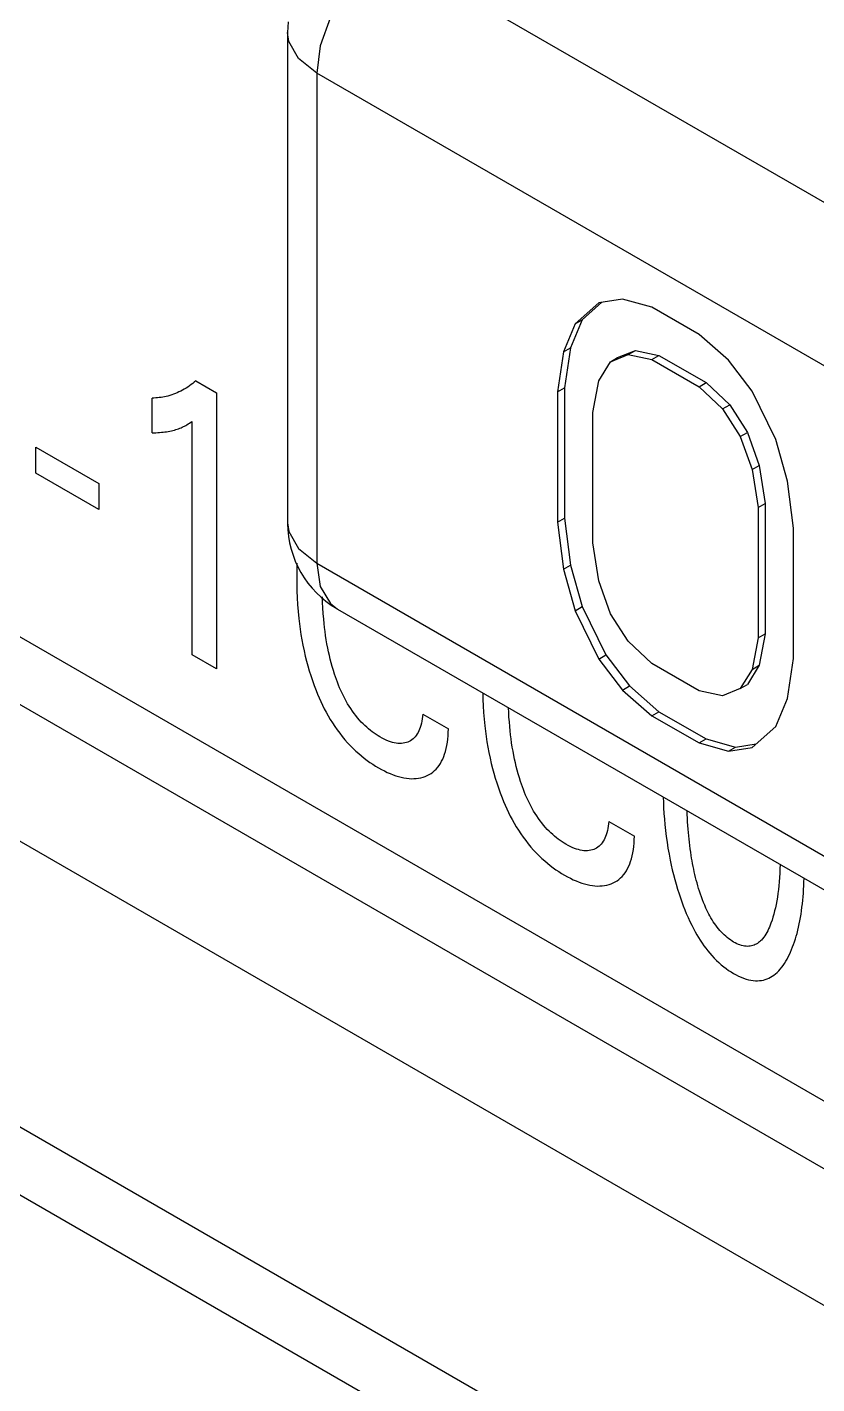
# Model space of a CAD drawing. Extents: x 0 to 420, y 0 to 297.
# Drawn here: x 203.15 to 207.09, y 122.09 to 128.87 of the extents above; entities that cross this region are included whole.
import ezdxf

# ---------------------------------------------------------------- set-up
doc = ezdxf.new("R2010")
doc.units = 0
doc.header["$LTSCALE"] = 23.1
doc.layers.add('40000_ISO', color=7, linetype='CONTINUOUS')

msp = doc.modelspace()

# ---------------------------------------------------------------- linework, layer by layer
at = {"layer": '40000_ISO', "color": 7, "linetype": 'CONTINUOUS'}
for p, q in [((164.8545, 147.9124), (213.9987, 119.5397)), ((165.0612, 147.4549), (214.2058, 119.0819)), ((220.0091, 113.62), (170.8649, 141.9927)), ((171.072, 141.5349), (220.2162, 113.1622)), ((209.8974, 126.3983), (204.9477, 129.256)), ((204.4504, 128.8995), (204.4477, 128.8476)), ((204.6617, 128.9226), (204.6114, 128.7798)), ((204.4477, 128.8477), (204.4477, 126.3982)), ((204.4538, 128.8026), (204.4477, 128.8476)), ((204.5022, 128.7167), (204.4538, 128.8026)), ((204.6114, 128.7798), (204.5941, 128.6436)), ((204.5941, 128.6436), (204.5022, 128.7167)), ((209.5439, 125.7859), (204.5941, 128.6436)), ((204.5941, 128.6436), (204.5941, 126.1941)), ((206.0025, 127.4961), (205.8846, 127.3904)), ((206.0178, 127.4986), (205.92, 127.4108)), ((206.1203, 127.5149), (206.0025, 127.4961)), ((206.2676, 127.4733), (206.1203, 127.5149)), ((206.5033, 127.3372), (206.2676, 127.4733)), ((205.92, 127.4108), (205.861, 127.2711)), ((205.8846, 127.3904), (205.92, 127.4108)), ((205.8846, 127.3904), (205.8257, 127.2507)), ((206.6506, 127.2088), (206.5033, 127.3372)), ((205.8257, 127.2507), (205.861, 127.2711)), ((205.861, 127.2711), (205.8316, 127.071)), ((205.8257, 127.2507), (205.7962, 127.0506)), ((206.0025, 127.1052), (206.0614, 127.2015)), ((206.0614, 127.2015), (206.1498, 127.2373)), ((206.0614, 127.2015), (206.0967, 127.2219)), ((206.0967, 127.2219), (206.1851, 127.2577)), ((206.1498, 127.2373), (206.1851, 127.2577)), ((206.1498, 127.2373), (206.2676, 127.2127)), ((206.1851, 127.2577), (206.303, 127.2331)), ((206.2676, 127.2127), (206.303, 127.2331)), ((206.2676, 127.2127), (206.5033, 127.0766)), ((206.303, 127.2331), (206.5387, 127.0971)), ((206.7685, 127.0539), (206.6506, 127.2088)), ((203.9406, 127.0694), (203.9318, 127.0641)), ((203.9492, 127.075), (203.9406, 127.0694)), ((203.9576, 127.0808), (203.9492, 127.075)), ((203.9659, 127.0869), (203.9576, 127.0808)), ((203.974, 127.0932), (203.9659, 127.0869)), ((203.982, 127.0998), (203.974, 127.0932)), ((203.9898, 127.1066), (203.982, 127.0998)), ((203.9898, 127.1066), (204.0934, 127.0468)), ((205.7962, 127.0506), (205.8316, 127.071)), ((205.8316, 127.071), (205.8316, 126.4195)), ((205.973, 126.9485), (206.0025, 127.1052)), ((206.5033, 127.0766), (206.5387, 127.0971)), ((206.5033, 127.0766), (206.6212, 126.9652)), ((206.5387, 127.0971), (206.6565, 126.9856)), ((203.7801, 127.0197), (203.771, 127.0195)), ((203.771, 126.8464), (203.771, 127.0195)), ((203.7892, 127.0202), (203.7801, 127.0197)), ((203.7982, 127.0209), (203.7892, 127.0202)), ((203.807, 127.0219), (203.7982, 127.0209)), ((203.8158, 127.023), (203.807, 127.0219)), ((203.8245, 127.0244), (203.8158, 127.023)), ((203.8331, 127.0261), (203.8245, 127.0244)), ((203.8416, 127.0279), (203.8331, 127.0261)), ((203.8499, 127.03), (203.8416, 127.0279)), ((203.8595, 127.0326), (203.8499, 127.03)), ((203.869, 127.0356), (203.8595, 127.0326)), ((203.8783, 127.0388), (203.869, 127.0356)), ((203.8875, 127.0423), (203.8783, 127.0388)), ((203.8966, 127.0461), (203.8875, 127.0423)), ((203.9055, 127.0502), (203.8966, 127.0461)), ((203.9143, 127.0545), (203.9055, 127.0502)), ((203.9229, 127.059), (203.9143, 127.0545)), ((203.9318, 127.0641), (203.9229, 127.059)), ((204.0934, 127.0468), (204.0934, 125.6666)), ((205.7962, 127.0506), (205.7962, 126.3991)), ((206.8863, 126.8121), (206.7685, 127.0539)), ((205.973, 126.2971), (205.973, 126.9485)), ((206.6212, 126.9652), (206.6565, 126.9856)), ((206.6212, 126.9652), (206.7096, 126.8273)), ((206.6565, 126.9856), (206.7449, 126.8477)), ((203.8893, 126.8621), (203.8961, 126.8643)), ((203.8961, 126.8643), (203.9028, 126.8666)), ((203.9028, 126.8666), (203.9094, 126.8691)), ((203.9094, 126.8691), (203.916, 126.8718)), ((203.916, 126.8718), (203.9217, 126.8744)), ((203.9217, 126.8744), (203.9274, 126.8771)), ((203.9274, 126.8771), (203.933, 126.8799)), ((203.933, 126.8799), (203.9392, 126.8832)), ((203.9392, 126.8832), (203.9453, 126.8867)), ((203.9453, 126.8867), (203.9514, 126.8903)), ((203.9514, 126.8903), (203.958, 126.8944)), ((203.958, 126.8944), (203.9645, 126.8987)), ((203.9645, 126.8987), (203.971, 126.903)), ((203.971, 125.7373), (203.971, 126.903)), ((203.771, 126.8464), (203.7804, 126.8466)), ((203.7804, 126.8466), (203.7898, 126.8469)), ((203.7898, 126.8469), (203.7992, 126.8474)), ((203.7992, 126.8474), (203.8086, 126.848)), ((203.8086, 126.848), (203.8179, 126.8488)), ((203.8179, 126.8488), (203.8271, 126.8497)), ((203.8271, 126.8497), (203.8353, 126.8507)), ((203.8353, 126.8507), (203.8435, 126.8519)), ((203.8435, 126.8519), (203.8516, 126.8532)), ((203.8516, 126.8532), (203.8596, 126.8547)), ((203.8596, 126.8547), (203.8676, 126.8563)), ((203.8676, 126.8563), (203.8754, 126.8582)), ((203.8754, 126.8582), (203.8824, 126.8601)), ((203.8824, 126.8601), (203.8893, 126.8621)), ((206.7096, 126.8273), (206.7449, 126.8477)), ((206.7096, 126.8273), (206.7685, 126.663)), ((206.7449, 126.8477), (206.8038, 126.6834)), ((206.9453, 126.6043), (206.8863, 126.8121)), ((203.1908, 126.775), (203.5055, 126.5934)), ((203.1908, 126.6442), (203.1908, 126.775)), ((206.7685, 126.663), (206.8038, 126.6834)), ((206.7685, 126.663), (206.798, 126.4722)), ((206.8038, 126.6834), (206.8333, 126.4926)), ((203.5055, 126.4625), (203.1908, 126.6442)), ((203.5055, 126.5934), (203.5055, 126.4625)), ((206.9747, 126.3702), (206.9453, 126.6043)), ((206.798, 126.4722), (206.8333, 126.4926)), ((206.798, 126.4722), (206.798, 125.8208)), ((206.8333, 126.4926), (206.8333, 125.8412)), ((204.4477, 126.3982), (204.4477, 126.3959)), ((204.4477, 126.3959), (204.4538, 126.3531)), ((205.7962, 126.3991), (205.8316, 126.4195)), ((205.7962, 126.3991), (205.8257, 126.1649)), ((205.8316, 126.4195), (205.861, 126.1854)), ((204.4538, 126.3531), (204.5022, 126.2672)), ((206.9747, 125.7187), (206.9747, 126.3702)), ((204.5022, 126.2672), (204.5941, 126.1941)), ((206.0025, 126.1063), (205.973, 126.2971)), ((204.4945, 126.186), (204.4942, 126.1771)), ((204.4948, 126.1949), (204.4945, 126.186)), ((204.5941, 126.1941), (209.5439, 123.3364)), ((204.5941, 126.1941), (204.6114, 126.0779)), ((205.8257, 126.1649), (205.861, 126.1854)), ((205.861, 126.1854), (205.92, 125.9776)), ((204.4936, 126.1413), (204.4935, 126.1233)), ((204.4935, 126.1233), (204.4938, 126.0898)), ((204.4937, 126.1503), (204.4936, 126.1413)), ((204.4938, 126.1593), (204.4937, 126.1503)), ((204.494, 126.1682), (204.4938, 126.1593)), ((204.4942, 126.1771), (204.494, 126.1682)), ((205.8257, 126.1649), (205.8846, 125.9572)), ((204.4938, 126.0898), (204.4946, 126.0561)), ((204.4946, 126.0561), (204.496, 126.0221)), ((204.6114, 126.0779), (204.6617, 125.9931)), ((206.0614, 125.942), (206.0025, 126.1063)), ((204.496, 126.0221), (204.4981, 125.9877)), ((204.4981, 125.9877), (204.5008, 125.953)), ((204.6231, 125.9989), (204.6222, 126.0267)), ((204.6244, 125.9709), (204.6231, 125.9989)), ((204.6617, 125.9931), (204.6956, 125.9664)), ((204.5008, 125.953), (204.5043, 125.918)), ((204.5043, 125.918), (204.5073, 125.8917)), ((204.6262, 125.9427), (204.6244, 125.9709)), ((204.6285, 125.9142), (204.6262, 125.9427)), ((204.6304, 125.894), (204.6285, 125.9142)), ((204.6956, 125.9664), (204.6977, 125.9652)), ((204.6977, 125.9652), (209.6475, 123.1075)), ((205.8846, 125.9572), (205.92, 125.9776)), ((205.8846, 125.9572), (206.0025, 125.7154)), ((205.92, 125.9776), (206.0378, 125.7359)), ((206.1498, 125.8041), (206.0614, 125.942)), ((204.5073, 125.8917), (204.5109, 125.8651)), ((204.5109, 125.8651), (204.5149, 125.8384)), ((204.6327, 125.8737), (204.6304, 125.894)), ((204.6352, 125.8532), (204.6327, 125.8737)), ((204.6381, 125.8327), (204.6352, 125.8532)), ((204.5149, 125.8384), (204.5194, 125.8115)), ((204.5194, 125.8115), (204.5245, 125.7845)), ((204.5245, 125.7845), (204.5302, 125.7573)), ((204.6413, 125.812), (204.6381, 125.8327)), ((204.6448, 125.7912), (204.6413, 125.812)), ((204.6488, 125.7703), (204.6448, 125.7912)), ((206.2676, 125.6926), (206.1498, 125.8041)), ((206.798, 125.8208), (206.7685, 125.6641)), ((206.798, 125.8208), (206.8333, 125.8412)), ((206.8333, 125.8412), (206.8038, 125.6845)), ((204.0934, 125.6666), (203.971, 125.7373)), ((204.5302, 125.7573), (204.5364, 125.7299)), ((204.5364, 125.7299), (204.5424, 125.7057)), ((204.6526, 125.752), (204.6488, 125.7703)), ((204.6567, 125.7335), (204.6526, 125.752)), ((204.6611, 125.715), (204.6567, 125.7335)), ((204.6659, 125.6964), (204.6611, 125.715)), ((206.0025, 125.7154), (206.0378, 125.7359)), ((206.0025, 125.7154), (206.1203, 125.5605)), ((206.0378, 125.7359), (206.1557, 125.581)), ((206.9453, 125.5186), (206.9747, 125.7187)), ((204.5424, 125.7057), (204.549, 125.6813)), ((204.549, 125.6813), (204.556, 125.6569)), ((204.556, 125.6569), (204.5636, 125.6325)), ((204.6711, 125.6778), (204.6659, 125.6964)), ((204.6766, 125.6591), (204.6711, 125.6778)), ((204.6826, 125.6403), (204.6766, 125.6591)), ((206.5033, 125.5566), (206.2676, 125.6926)), ((206.7685, 125.6641), (206.7096, 125.5678)), ((206.8038, 125.6845), (206.7449, 125.5882)), ((206.7685, 125.6641), (206.8038, 125.6845)), ((204.5636, 125.6325), (204.5718, 125.608)), ((204.5718, 125.608), (204.5806, 125.5835)), ((204.5806, 125.5835), (204.59, 125.559)), ((204.6872, 125.6266), (204.6826, 125.6403)), ((204.692, 125.6129), (204.6872, 125.6266)), ((204.6971, 125.5992), (204.692, 125.6129)), ((204.7024, 125.5856), (204.6971, 125.5992)), ((204.708, 125.572), (204.7024, 125.5856)), ((206.1203, 125.5605), (206.1557, 125.581)), ((206.1557, 125.581), (206.303, 125.4525)), ((206.7096, 125.5678), (206.7449, 125.5882)), ((204.59, 125.559), (204.5975, 125.5405)), ((204.5975, 125.5405), (204.6055, 125.522)), ((204.6055, 125.522), (204.6137, 125.5037)), ((204.7139, 125.5584), (204.708, 125.572)), ((204.7201, 125.545), (204.7139, 125.5584)), ((204.7266, 125.5316), (204.7201, 125.545)), ((204.7334, 125.5183), (204.7266, 125.5316)), ((204.7406, 125.5052), (204.7334, 125.5183)), ((205.423, 125.5464), (205.4239, 125.5141)), ((205.4239, 125.5141), (205.4254, 125.4814)), ((206.1203, 125.5605), (206.2676, 125.4321)), ((206.6212, 125.532), (206.5033, 125.5566)), ((206.7096, 125.5678), (206.6212, 125.532)), ((206.8863, 125.3789), (206.9453, 125.5186)), ((204.6137, 125.5037), (204.6224, 125.4854)), ((204.6224, 125.4854), (204.6315, 125.4673)), ((204.6315, 125.4673), (204.641, 125.4494)), ((204.641, 125.4494), (204.6509, 125.4316)), ((204.7479, 125.4925), (204.7406, 125.5052)), ((204.7554, 125.4801), (204.7479, 125.4925)), ((204.7633, 125.4678), (204.7554, 125.4801)), ((204.7715, 125.4558), (204.7633, 125.4678)), ((204.7799, 125.4441), (204.7715, 125.4558)), ((204.7886, 125.4326), (204.7799, 125.4441)), ((205.1229, 125.4402), (205.1217, 125.4285)), ((205.1229, 125.4402), (205.2511, 125.3662)), ((205.4254, 125.4814), (205.4274, 125.4484)), ((205.4274, 125.4484), (205.43, 125.4152)), ((205.5528, 125.4487), (205.5519, 125.4721)), ((205.554, 125.4253), (205.5528, 125.4487)), ((206.2676, 125.4321), (206.303, 125.4525)), ((206.303, 125.4525), (206.5387, 125.3164)), ((204.6509, 125.4316), (204.6612, 125.4142)), ((204.6612, 125.4142), (204.6719, 125.3969)), ((204.6719, 125.3969), (204.6836, 125.3792)), ((204.6836, 125.3792), (204.6957, 125.3619)), ((204.7976, 125.4215), (204.7886, 125.4326)), ((204.8067, 125.4108), (204.7976, 125.4215)), ((204.8161, 125.4006), (204.8067, 125.4108)), ((204.825, 125.3914), (204.8161, 125.4006)), ((204.834, 125.3827), (204.825, 125.3914)), ((204.8431, 125.3743), (204.834, 125.3827)), ((204.8524, 125.3664), (204.8431, 125.3743)), ((205.1104, 125.3739), (205.1072, 125.3651)), ((205.1135, 125.3841), (205.1104, 125.3739)), ((205.1161, 125.3948), (205.1135, 125.3841)), ((205.1184, 125.4058), (205.1161, 125.3948)), ((205.1203, 125.417), (205.1184, 125.4058)), ((205.1217, 125.4285), (205.1203, 125.417)), ((205.43, 125.4152), (205.4334, 125.3816)), ((205.4334, 125.3816), (205.4365, 125.3553)), ((205.5557, 125.4016), (205.554, 125.4253)), ((205.5576, 125.3778), (205.5557, 125.4016)), ((205.5596, 125.3576), (205.5576, 125.3778)), ((206.2676, 125.4321), (206.5033, 125.296)), ((206.7685, 125.2732), (206.8863, 125.3789)), ((204.6957, 125.3619), (204.7082, 125.345)), ((204.7082, 125.345), (204.7211, 125.3285)), ((204.7211, 125.3285), (204.7344, 125.3125)), ((204.7344, 125.3125), (204.748, 125.2971)), ((204.8617, 125.3588), (204.8524, 125.3664)), ((204.8711, 125.3516), (204.8617, 125.3588)), ((204.8806, 125.3447), (204.8711, 125.3516)), ((204.8901, 125.3383), (204.8806, 125.3447)), ((204.8997, 125.3322), (204.8901, 125.3383)), ((204.9092, 125.3265), (204.8997, 125.3322)), ((204.9198, 125.3206), (204.9092, 125.3265)), ((204.9304, 125.3151), (204.9198, 125.3206)), ((204.941, 125.3102), (204.9304, 125.3151)), ((204.9515, 125.3059), (204.941, 125.3102)), ((204.9619, 125.3022), (204.9515, 125.3059)), ((205.056, 125.3039), (205.0491, 125.3008)), ((205.0626, 125.3076), (205.056, 125.3039)), ((205.0689, 125.3117), (205.0626, 125.3076)), ((205.0749, 125.3164), (205.0689, 125.3117)), ((205.0805, 125.3217), (205.0749, 125.3164)), ((205.0858, 125.3274), (205.0805, 125.3217)), ((205.0909, 125.334), (205.0858, 125.3274)), ((205.0955, 125.341), (205.0909, 125.334)), ((205.0998, 125.3486), (205.0955, 125.341)), ((205.1037, 125.3566), (205.0998, 125.3486)), ((205.1072, 125.3651), (205.1037, 125.3566)), ((205.2461, 125.2994), (205.2482, 125.3157)), ((205.2482, 125.3157), (205.2497, 125.3322)), ((205.2497, 125.3322), (205.2506, 125.3491)), ((205.2506, 125.3491), (205.2511, 125.3662)), ((205.4365, 125.3553), (205.44, 125.3287)), ((205.44, 125.3287), (205.444, 125.302)), ((205.5618, 125.3373), (205.5596, 125.3576)), ((205.5643, 125.3168), (205.5618, 125.3373)), ((205.5672, 125.2963), (205.5643, 125.3168)), ((206.5033, 125.296), (206.5387, 125.3164)), ((206.5387, 125.3164), (206.686, 125.2748)), ((204.748, 125.2971), (204.7618, 125.2822)), ((204.7618, 125.2822), (204.7759, 125.268)), ((204.7759, 125.268), (204.7895, 125.2551)), ((204.7895, 125.2551), (204.8032, 125.2428)), ((204.8032, 125.2428), (204.8171, 125.2311)), ((204.9715, 125.2993), (204.9619, 125.3022)), ((204.981, 125.297), (204.9715, 125.2993)), ((204.9903, 125.2952), (204.981, 125.297)), ((204.9995, 125.2941), (204.9903, 125.2952)), ((205.0085, 125.2936), (204.9995, 125.2941)), ((205.0171, 125.2938), (205.0085, 125.2936)), ((205.0255, 125.2946), (205.0171, 125.2938)), ((205.0336, 125.2961), (205.0255, 125.2946)), ((205.0415, 125.2981), (205.0336, 125.2961)), ((205.0491, 125.3008), (205.0415, 125.2981)), ((205.2281, 125.228), (205.2325, 125.2404)), ((205.2325, 125.2404), (205.2365, 125.2534)), ((205.2365, 125.2534), (205.2403, 125.2683)), ((205.2403, 125.2683), (205.2435, 125.2836)), ((205.2435, 125.2836), (205.2461, 125.2994)), ((205.444, 125.302), (205.4486, 125.2751)), ((205.4486, 125.2751), (205.4537, 125.2481)), ((205.4537, 125.2481), (205.4593, 125.2209)), ((205.5704, 125.2756), (205.5672, 125.2963)), ((205.574, 125.2548), (205.5704, 125.2756)), ((205.5779, 125.2339), (205.574, 125.2548)), ((206.5033, 125.296), (206.6506, 125.2544)), ((206.6506, 125.2544), (206.686, 125.2748)), ((206.6506, 125.2544), (206.7685, 125.2732)), ((206.686, 125.2748), (206.7885, 125.2911)), ((204.8171, 125.2311), (204.8311, 125.2199)), ((204.8311, 125.2199), (204.8452, 125.2093)), ((204.8452, 125.2093), (204.8593, 125.1993)), ((204.8593, 125.1993), (204.8736, 125.1897)), ((204.8736, 125.1897), (204.8878, 125.1807)), ((204.8878, 125.1807), (204.9021, 125.1722)), ((204.9021, 125.1722), (204.9168, 125.164)), ((205.1903, 125.1658), (205.1978, 125.1744)), ((205.1978, 125.1744), (205.205, 125.1838)), ((205.205, 125.1838), (205.2115, 125.1939)), ((205.2115, 125.1939), (205.2176, 125.2047)), ((205.2176, 125.2047), (205.2231, 125.216)), ((205.2231, 125.216), (205.2281, 125.228)), ((205.4593, 125.2209), (205.4655, 125.1935)), ((205.4655, 125.1935), (205.4716, 125.1693)), ((205.4716, 125.1693), (205.4781, 125.1449)), ((205.5817, 125.2155), (205.5779, 125.2339)), ((205.5858, 125.1971), (205.5817, 125.2155)), ((205.5902, 125.1786), (205.5858, 125.1971)), ((205.595, 125.16), (205.5902, 125.1786)), ((204.9168, 125.164), (204.9314, 125.1563)), ((204.9314, 125.1563), (204.946, 125.1493)), ((204.946, 125.1493), (204.9605, 125.1429)), ((204.9605, 125.1429), (204.9749, 125.1371)), ((204.9749, 125.1371), (204.9893, 125.132)), ((204.9893, 125.132), (205.0026, 125.1279)), ((205.0026, 125.1279), (205.0158, 125.1245)), ((205.0158, 125.1245), (205.0289, 125.1217)), ((205.0289, 125.1217), (205.0418, 125.1197)), ((205.0418, 125.1197), (205.0545, 125.1183)), ((205.0545, 125.1183), (205.067, 125.1177)), ((205.067, 125.1177), (205.0791, 125.1178)), ((205.0791, 125.1178), (205.0909, 125.1186)), ((205.0909, 125.1186), (205.1024, 125.1202)), ((205.1024, 125.1202), (205.1137, 125.1224)), ((205.1137, 125.1224), (205.1246, 125.1254)), ((205.1246, 125.1254), (205.1352, 125.1291)), ((205.1352, 125.1291), (205.1454, 125.1335)), ((205.1454, 125.1335), (205.1552, 125.1386)), ((205.1552, 125.1386), (205.1647, 125.1443)), ((205.1647, 125.1443), (205.1737, 125.1508)), ((205.1737, 125.1508), (205.1822, 125.158)), ((205.1822, 125.158), (205.1903, 125.1658)), ((205.4781, 125.1449), (205.4851, 125.1205)), ((205.4851, 125.1205), (205.4928, 125.0961)), ((205.6002, 125.1414), (205.595, 125.16)), ((205.6058, 125.1226), (205.6002, 125.1414)), ((205.6117, 125.1039), (205.6058, 125.1226)), ((205.6163, 125.0902), (205.6117, 125.1039)), ((205.4928, 125.0961), (205.5009, 125.0716)), ((205.5009, 125.0716), (205.5097, 125.0471)), ((205.5097, 125.0471), (205.5191, 125.0225)), ((205.6211, 125.0765), (205.6163, 125.0902)), ((205.6262, 125.0628), (205.6211, 125.0765)), ((205.6316, 125.0492), (205.6262, 125.0628)), ((205.6372, 125.0356), (205.6316, 125.0492)), ((205.6431, 125.022), (205.6372, 125.0356)), ((205.5191, 125.0225), (205.5267, 125.0041)), ((205.5267, 125.0041), (205.5346, 124.9856)), ((205.5346, 124.9856), (205.5429, 124.9673)), ((205.5429, 124.9673), (205.5515, 124.949)), ((205.6492, 125.0085), (205.6431, 125.022)), ((205.6557, 124.9952), (205.6492, 125.0085)), ((205.6626, 124.9819), (205.6557, 124.9952)), ((205.6697, 124.9687), (205.6626, 124.9819)), ((205.677, 124.9561), (205.6697, 124.9687)), ((206.3245, 125.026), (206.3254, 124.9988)), ((206.3254, 124.9988), (206.3266, 124.9714)), ((206.3266, 124.9714), (206.3282, 124.9438)), ((202.9324, 124.9079), (217.7817, 116.3348)), ((205.5515, 124.949), (205.5606, 124.9309)), ((205.5606, 124.9309), (205.5701, 124.9129)), ((205.5701, 124.9129), (205.58, 124.8952)), ((205.6846, 124.9436), (205.677, 124.9561)), ((205.6925, 124.9314), (205.6846, 124.9436)), ((205.7006, 124.9194), (205.6925, 124.9314)), ((205.7091, 124.9076), (205.7006, 124.9194)), ((205.7178, 124.8962), (205.7091, 124.9076)), ((205.7267, 124.8851), (205.7178, 124.8962)), ((206.052, 124.9038), (206.0509, 124.8921)), ((206.052, 124.9038), (206.1802, 124.8298)), ((206.3282, 124.9438), (206.3303, 124.9159)), ((206.3303, 124.9159), (206.3328, 124.8879)), ((206.4448, 124.9386), (206.4443, 124.9568)), ((206.4455, 124.9203), (206.4448, 124.9386)), ((206.4464, 124.9019), (206.4455, 124.9203)), ((206.4475, 124.8834), (206.4464, 124.9019)), ((205.58, 124.8952), (205.5903, 124.8777)), ((205.5903, 124.8777), (205.601, 124.8605)), ((205.601, 124.8605), (205.6127, 124.8428)), ((205.6127, 124.8428), (205.6248, 124.8255)), ((205.7359, 124.8744), (205.7267, 124.8851)), ((205.7452, 124.8641), (205.7359, 124.8744)), ((205.7541, 124.855), (205.7452, 124.8641)), ((205.7631, 124.8463), (205.7541, 124.855)), ((205.7722, 124.8379), (205.7631, 124.8463)), ((205.7815, 124.8299), (205.7722, 124.8379)), ((205.7908, 124.8223), (205.7815, 124.8299)), ((206.0363, 124.8286), (206.0328, 124.8202)), ((206.0395, 124.8374), (206.0363, 124.8286)), ((206.0426, 124.8477), (206.0395, 124.8374)), ((206.0453, 124.8584), (206.0426, 124.8477)), ((206.0475, 124.8693), (206.0453, 124.8584)), ((206.0494, 124.8806), (206.0475, 124.8693)), ((206.0509, 124.8921), (206.0494, 124.8806)), ((206.1798, 124.8127), (206.1802, 124.8298)), ((206.3328, 124.8879), (206.3359, 124.8588)), ((206.3359, 124.8588), (206.3394, 124.8294)), ((206.3394, 124.8294), (206.3435, 124.7998)), ((206.4488, 124.8648), (206.4475, 124.8834)), ((206.4501, 124.8486), (206.4488, 124.8648)), ((206.4516, 124.8324), (206.4501, 124.8486)), ((206.4532, 124.8161), (206.4516, 124.8324)), ((205.6248, 124.8255), (205.6374, 124.8085)), ((205.6374, 124.8085), (205.6503, 124.7921)), ((205.6503, 124.7921), (205.6635, 124.7761)), ((205.6635, 124.7761), (205.6771, 124.7607)), ((205.6771, 124.7607), (205.6909, 124.7458)), ((205.8003, 124.8151), (205.7908, 124.8223)), ((205.8097, 124.8083), (205.8003, 124.8151)), ((205.8193, 124.8018), (205.8097, 124.8083)), ((205.8288, 124.7958), (205.8193, 124.8018)), ((205.8383, 124.7901), (205.8288, 124.7958)), ((205.849, 124.7841), (205.8383, 124.7901)), ((205.8596, 124.7787), (205.849, 124.7841)), ((205.8701, 124.7738), (205.8596, 124.7787)), ((205.8806, 124.7695), (205.8701, 124.7738)), ((205.891, 124.7658), (205.8806, 124.7695)), ((205.9006, 124.7629), (205.891, 124.7658)), ((205.9101, 124.7605), (205.9006, 124.7629)), ((205.9194, 124.7588), (205.9101, 124.7605)), ((205.9706, 124.7617), (205.9628, 124.7597)), ((205.9782, 124.7644), (205.9706, 124.7617)), ((205.9851, 124.7675), (205.9782, 124.7644)), ((205.9917, 124.7712), (205.9851, 124.7675)), ((205.998, 124.7753), (205.9917, 124.7712)), ((206.004, 124.78), (205.998, 124.7753)), ((206.0096, 124.7853), (206.004, 124.78)), ((206.0149, 124.791), (206.0096, 124.7853)), ((206.02, 124.7975), (206.0149, 124.791)), ((206.0247, 124.8046), (206.02, 124.7975)), ((206.0289, 124.8122), (206.0247, 124.8046)), ((206.0328, 124.8202), (206.0289, 124.8122)), ((206.1726, 124.7472), (206.1752, 124.763)), ((206.1752, 124.763), (206.1773, 124.7792)), ((206.1773, 124.7792), (206.1788, 124.7958)), ((206.1788, 124.7958), (206.1798, 124.8127)), ((206.3435, 124.7998), (206.3482, 124.7701)), ((206.3482, 124.7701), (206.3535, 124.7401)), ((206.455, 124.7998), (206.4532, 124.8161)), ((206.457, 124.7833), (206.455, 124.7998)), ((206.4592, 124.7668), (206.457, 124.7833)), ((206.4616, 124.7503), (206.4592, 124.7668)), ((205.6909, 124.7458), (205.705, 124.7316)), ((205.705, 124.7316), (205.7186, 124.7187)), ((205.7186, 124.7187), (205.7323, 124.7064)), ((205.7323, 124.7064), (205.7462, 124.6947)), ((205.7462, 124.6947), (205.7602, 124.6835)), ((205.9286, 124.7577), (205.9194, 124.7588)), ((205.9376, 124.7572), (205.9286, 124.7577)), ((205.9462, 124.7574), (205.9376, 124.7572)), ((205.9546, 124.7582), (205.9462, 124.7574)), ((205.9628, 124.7597), (205.9546, 124.7582)), ((206.1572, 124.6915), (206.1616, 124.704)), ((206.1616, 124.704), (206.1656, 124.717)), ((206.1656, 124.717), (206.1694, 124.7318)), ((206.1694, 124.7318), (206.1726, 124.7472)), ((206.3535, 124.7401), (206.3593, 124.7099)), ((206.3593, 124.7099), (206.3644, 124.6861)), ((206.4642, 124.7336), (206.4616, 124.7503)), ((206.4664, 124.7201), (206.4642, 124.7336)), ((206.4688, 124.7066), (206.4664, 124.7201)), ((206.4713, 124.693), (206.4688, 124.7066)), ((206.474, 124.6794), (206.4713, 124.693)), ((205.7602, 124.6835), (205.7743, 124.6729)), ((205.7743, 124.6729), (205.7885, 124.6628)), ((205.7885, 124.6628), (205.8027, 124.6533)), ((205.8027, 124.6533), (205.817, 124.6443)), ((205.817, 124.6443), (205.8312, 124.6358)), ((205.8312, 124.6358), (205.8459, 124.6276)), ((205.8459, 124.6276), (205.8605, 124.6199)), ((206.1114, 124.6215), (206.1194, 124.6294)), ((206.1194, 124.6294), (206.127, 124.638)), ((206.127, 124.638), (206.1341, 124.6474)), ((206.1341, 124.6474), (206.1407, 124.6575)), ((206.1407, 124.6575), (206.1467, 124.6682)), ((206.1467, 124.6682), (206.1522, 124.6796)), ((206.1522, 124.6796), (206.1572, 124.6915)), ((206.3644, 124.6861), (206.3699, 124.6622)), ((206.3699, 124.6622), (206.3757, 124.6382)), ((206.3757, 124.6382), (206.382, 124.6141)), ((206.4768, 124.6658), (206.474, 124.6794)), ((206.4798, 124.6521), (206.4768, 124.6658)), ((206.4829, 124.6383), (206.4798, 124.6521)), ((206.4862, 124.6246), (206.4829, 124.6383)), ((206.9064, 124.6453), (206.9051, 124.6237)), ((206.9074, 124.6671), (206.9064, 124.6453)), ((206.9081, 124.6891), (206.9074, 124.6671)), ((205.8605, 124.6199), (205.8751, 124.6129)), ((205.8751, 124.6129), (205.8896, 124.6064)), ((205.8896, 124.6064), (205.9041, 124.6007)), ((205.9041, 124.6007), (205.9184, 124.5956)), ((205.9184, 124.5956), (205.9317, 124.5915)), ((205.9317, 124.5915), (205.945, 124.5881)), ((205.945, 124.5881), (205.958, 124.5853)), ((205.958, 124.5853), (205.9709, 124.5832)), ((205.9709, 124.5832), (205.9836, 124.5819)), ((205.9836, 124.5819), (205.9961, 124.5813)), ((205.9961, 124.5813), (206.0082, 124.5814)), ((206.0082, 124.5814), (206.02, 124.5822)), ((206.02, 124.5822), (206.0315, 124.5838)), ((206.0315, 124.5838), (206.0428, 124.586)), ((206.0428, 124.586), (206.0537, 124.589)), ((206.0537, 124.589), (206.0643, 124.5927)), ((206.0643, 124.5927), (206.0745, 124.5971)), ((206.0745, 124.5971), (206.0844, 124.6021)), ((206.0844, 124.6021), (206.0938, 124.6079)), ((206.0938, 124.6079), (206.1028, 124.6144)), ((206.1028, 124.6144), (206.1114, 124.6215)), ((206.382, 124.6141), (206.3888, 124.59)), ((206.3888, 124.59), (206.3959, 124.5657)), ((206.3959, 124.5657), (206.4036, 124.5414)), ((206.4897, 124.6108), (206.4862, 124.6246)), ((206.4934, 124.5968), (206.4897, 124.6108)), ((206.4972, 124.5829), (206.4934, 124.5968)), ((206.5013, 124.5689), (206.4972, 124.5829)), ((206.5057, 124.5549), (206.5013, 124.5689)), ((206.8997, 124.5635), (206.8973, 124.5444)), ((206.9017, 124.5828), (206.8997, 124.5635)), ((206.9035, 124.6023), (206.9017, 124.5828)), ((206.9051, 124.6237), (206.9035, 124.6023)), ((207.0244, 124.5459), (207.0255, 124.5642)), ((207.0255, 124.5642), (207.0265, 124.5827)), ((207.0265, 124.5827), (207.0273, 124.6012)), ((207.0273, 124.6012), (207.0278, 124.6199)), ((206.4036, 124.5414), (206.4101, 124.5218)), ((206.4101, 124.5218), (206.417, 124.5021)), ((206.417, 124.5021), (206.4242, 124.4825)), ((206.5103, 124.5409), (206.5057, 124.5549)), ((206.5151, 124.5269), (206.5103, 124.5409)), ((206.5203, 124.5129), (206.5151, 124.5269)), ((206.5258, 124.4989), (206.5203, 124.5129)), ((206.5316, 124.4849), (206.5258, 124.4989)), ((206.8916, 124.5071), (206.8882, 124.4888)), ((206.8946, 124.5256), (206.8916, 124.5071)), ((206.8973, 124.5444), (206.8946, 124.5256)), ((207.0176, 124.4748), (207.0195, 124.4919)), ((207.0195, 124.4919), (207.0214, 124.5097)), ((207.0214, 124.5097), (207.023, 124.5277)), ((207.023, 124.5277), (207.0244, 124.5459)), ((206.4242, 124.4825), (206.4318, 124.4628)), ((206.4318, 124.4628), (206.4398, 124.4433)), ((206.4398, 124.4433), (206.4482, 124.4238)), ((206.4482, 124.4238), (206.4571, 124.4044)), ((206.5378, 124.471), (206.5316, 124.4849)), ((206.5424, 124.461), (206.5378, 124.471)), ((206.5472, 124.4511), (206.5424, 124.461)), ((206.5523, 124.4413), (206.5472, 124.4511)), ((206.5575, 124.4315), (206.5523, 124.4413)), ((206.563, 124.4219), (206.5575, 124.4315)), ((206.5686, 124.4124), (206.563, 124.4219)), ((206.8726, 124.4253), (206.8678, 124.4102)), ((206.877, 124.4407), (206.8726, 124.4253)), ((206.8811, 124.4565), (206.877, 124.4407)), ((206.8848, 124.4725), (206.8811, 124.4565)), ((206.8882, 124.4888), (206.8848, 124.4725)), ((207.0073, 124.408), (207.0102, 124.4244)), ((207.0102, 124.4244), (207.0129, 124.441)), ((207.0129, 124.441), (207.0153, 124.4578)), ((207.0153, 124.4578), (207.0176, 124.4748)), ((206.4571, 124.4044), (206.4665, 124.3851)), ((206.4665, 124.3851), (206.4765, 124.366)), ((206.4765, 124.366), (206.4843, 124.3517)), ((206.5745, 124.403), (206.5686, 124.4124)), ((206.5805, 124.3939), (206.5745, 124.403)), ((206.5868, 124.385), (206.5805, 124.3939)), ((206.5932, 124.3763), (206.5868, 124.385)), ((206.5999, 124.3679), (206.5932, 124.3763)), ((206.6069, 124.3596), (206.5999, 124.3679)), ((206.6141, 124.3517), (206.6069, 124.3596)), ((206.8467, 124.358), (206.8421, 124.3493)), ((206.851, 124.367), (206.8467, 124.358)), ((206.8551, 124.3763), (206.851, 124.367)), ((206.859, 124.3858), (206.8551, 124.3763)), ((206.8626, 124.3954), (206.859, 124.3858)), ((206.8678, 124.4102), (206.8626, 124.3954)), ((206.993, 124.3446), (206.997, 124.3601)), ((206.997, 124.3601), (207.0007, 124.3758)), ((207.0007, 124.3758), (207.0041, 124.3918)), ((207.0041, 124.3918), (207.0073, 124.408)), ((206.4843, 124.3517), (206.4924, 124.3376)), ((206.4924, 124.3376), (206.5008, 124.3236)), ((206.5008, 124.3236), (206.5095, 124.3098)), ((206.5095, 124.3098), (206.5185, 124.2963)), ((206.5185, 124.2963), (206.5277, 124.2831)), ((206.6215, 124.3441), (206.6141, 124.3517)), ((206.629, 124.3368), (206.6215, 124.3441)), ((206.6367, 124.3299), (206.629, 124.3368)), ((206.6444, 124.3234), (206.6367, 124.3299)), ((206.6523, 124.3173), (206.6444, 124.3234)), ((206.6602, 124.3116), (206.6523, 124.3173)), ((206.6682, 124.3063), (206.6602, 124.3116)), ((206.6762, 124.3014), (206.6682, 124.3063)), ((206.6842, 124.297), (206.6762, 124.3014)), ((206.6921, 124.2931), (206.6842, 124.297)), ((206.7, 124.2897), (206.6921, 124.2931)), ((206.7079, 124.2867), (206.7, 124.2897)), ((206.7157, 124.2843), (206.7079, 124.2867)), ((206.7837, 124.2882), (206.7779, 124.2856)), ((206.7894, 124.2911), (206.7837, 124.2882)), ((206.7948, 124.2945), (206.7894, 124.2911)), ((206.8001, 124.2982), (206.7948, 124.2945)), ((206.8051, 124.3022), (206.8001, 124.2982)), ((206.8099, 124.3066), (206.8051, 124.3022)), ((206.8146, 124.3111), (206.8099, 124.3066)), ((206.8208, 124.318), (206.8146, 124.3111)), ((206.8266, 124.3252), (206.8208, 124.318)), ((206.8321, 124.3329), (206.8266, 124.3252)), ((206.8372, 124.3409), (206.8321, 124.3329)), ((206.8421, 124.3493), (206.8372, 124.3409)), ((206.971, 124.2765), (206.9759, 124.2897)), ((206.9759, 124.2897), (206.9806, 124.303)), ((206.9806, 124.303), (206.985, 124.3166)), ((206.985, 124.3166), (206.9891, 124.3305)), ((206.9891, 124.3305), (206.993, 124.3446)), ((206.5277, 124.2831), (206.5372, 124.2701)), ((206.5372, 124.2701), (206.547, 124.2575)), ((206.547, 124.2575), (206.557, 124.2453)), ((206.557, 124.2453), (206.5673, 124.2335)), ((206.5673, 124.2335), (206.5787, 124.2213)), ((206.5787, 124.2213), (206.5903, 124.2096)), ((206.7233, 124.2823), (206.7157, 124.2843)), ((206.7309, 124.2809), (206.7233, 124.2823)), ((206.7382, 124.28), (206.7309, 124.2809)), ((206.7454, 124.2796), (206.7382, 124.28)), ((206.7524, 124.2798), (206.7454, 124.2796)), ((206.7591, 124.2805), (206.7524, 124.2798)), ((206.7656, 124.2817), (206.7591, 124.2805)), ((206.7718, 124.2834), (206.7656, 124.2817)), ((206.7779, 124.2856), (206.7718, 124.2834)), ((206.9429, 124.2157), (206.9488, 124.2267)), ((206.9488, 124.2267), (206.9547, 124.2387)), ((206.9547, 124.2387), (206.9604, 124.2511)), ((206.9604, 124.2511), (206.9659, 124.2637)), ((206.9659, 124.2637), (206.971, 124.2765)), ((206.5903, 124.2096), (206.6022, 124.1985)), ((206.6022, 124.1985), (206.6142, 124.1879)), ((206.6142, 124.1879), (206.6264, 124.1779)), ((206.6264, 124.1779), (206.6388, 124.1685)), ((206.6388, 124.1685), (206.6512, 124.1598)), ((206.6512, 124.1598), (206.6637, 124.1516)), ((206.6637, 124.1516), (206.6762, 124.144)), ((206.8936, 124.1496), (206.9017, 124.1577)), ((206.9017, 124.1577), (206.9094, 124.1662)), ((206.9094, 124.1662), (206.9168, 124.1753)), ((206.9168, 124.1753), (206.9238, 124.1848)), ((206.9238, 124.1848), (206.9305, 124.1948)), ((206.9305, 124.1948), (206.9368, 124.2051)), ((206.9368, 124.2051), (206.9429, 124.2157)), ((206.6762, 124.144), (206.6887, 124.1371)), ((206.6887, 124.1371), (206.7012, 124.1308)), ((206.7012, 124.1308), (206.7137, 124.1253)), ((206.7137, 124.1253), (206.726, 124.1204)), ((206.726, 124.1204), (206.7383, 124.1163)), ((206.7383, 124.1163), (206.7503, 124.1129)), ((206.7503, 124.1129), (206.7622, 124.1104)), ((206.7622, 124.1104), (206.7739, 124.1086)), ((206.7739, 124.1086), (206.7853, 124.1077)), ((206.7853, 124.1077), (206.7956, 124.1076)), ((206.7956, 124.1076), (206.8056, 124.1082)), ((206.8056, 124.1082), (206.8154, 124.1095)), ((206.8154, 124.1095), (206.8249, 124.1115)), ((206.8249, 124.1115), (206.8342, 124.114)), ((206.8342, 124.114), (206.8431, 124.1172)), ((206.8431, 124.1172), (206.8518, 124.1209)), ((206.8518, 124.1209), (206.8602, 124.1252)), ((206.8602, 124.1252), (206.8684, 124.13)), ((206.8684, 124.13), (206.8762, 124.1352)), ((206.8762, 124.1352), (206.8851, 124.1421)), ((206.8851, 124.1421), (206.8936, 124.1496))]:
    msp.add_line(p, q, dxfattribs=at)
msp.add_arc((204.9477, 126.3982), 0.5, 180.54224, 239.45803, dxfattribs=at)

doc.saveas('drawing.dxf')
